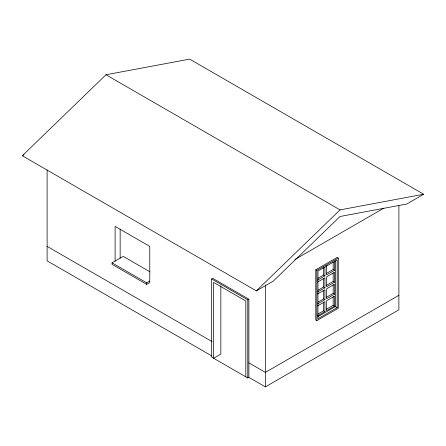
<?xml version="1.0" encoding="UTF-8"?>
<svg xmlns="http://www.w3.org/2000/svg" width="446" height="446" viewBox="0 0 446 446"><rect width="100%" height="100%" fill="white"/><g stroke="black" fill="none" stroke-linecap="round" stroke-linejoin="round"><path stroke-width="0.67" d="M22.3 155.749L105.975 74.766L189.656 59.123L423.7 194.25L406.774 204.023L340.025 216.5L273.27 281.103L256.344 290.87L22.3 155.749L24.051 154.734M256.344 290.87L340.025 209.888L423.7 194.25M115.113 261.055L115.113 226.39L149.767 246.393L149.767 282.58L146.701 284.353L112.046 264.344L112.046 262.828L123.224 256.372L150.107 271.898M112.046 262.828L146.701 282.831L149.767 281.064M248.885 377.355L247.792 377.985L211.633 357.107L211.633 278.979L212.731 278.349L248.885 299.221L248.885 377.355L265.381 386.877L398.886 309.797L398.886 205.718M294.851 259.533L383.85 208.148M211.633 278.979L247.792 299.857L248.885 299.221M315.768 269.763L337.187 257.398L338.28 258.028L338.28 308.253L316.866 320.618L315.768 319.983L315.768 269.763L316.866 270.393L338.28 258.028M317.909 278.337L323.556 275.076L324.911 275.862L324.911 267.243M326.394 273.437L333.168 269.529L334.522 270.309L334.522 261.027M317.574 280.099L324.911 275.862M334.522 270.309L326.623 274.875L326.623 265.587M317.574 282.073L324.911 277.836L324.911 287.782L317.574 292.018M317.909 290.257L323.556 287.001L324.911 287.782M326.394 285.362L333.168 281.454L334.522 282.234L334.522 272.289L326.623 276.849L326.623 286.795L334.522 282.234M317.574 293.998L324.911 289.761L324.911 299.706L317.574 303.943M317.909 302.182L323.556 298.926L324.911 299.706M326.394 297.287L333.168 293.373L334.522 294.159L334.522 284.214L326.623 288.774L326.623 298.72L334.522 294.159M317.574 305.917L324.911 301.686L324.911 311.631L317.574 315.868M317.909 314.107L323.556 310.845L324.911 311.631M326.394 309.206L333.168 305.298L334.522 306.079L334.522 296.133L326.623 300.693L326.623 310.645L334.522 306.079M317.959 316.632L335.381 306.575L337.187 307.617L337.187 259.929L317.965 271.023L317.965 318.717L337.187 307.617M398.886 295.302L265.381 372.382L248.885 362.854M105.975 74.766L340.025 209.888M47.114 246.365L212.129 341.636M212.129 356.131L47.114 260.86L47.114 169.976M335.381 260.955L335.381 306.575M333.168 262.237L333.168 269.529M333.168 272.829L333.168 281.454M333.168 284.754L333.168 293.373M333.168 296.679L333.168 305.298M323.556 267.121L323.556 275.076M323.556 278.382L323.556 287.001M323.556 290.307L323.556 298.926M323.556 302.226L323.556 310.845M316.866 270.393L316.866 320.618M265.381 284.877L265.381 386.877M247.792 299.857L247.792 377.985M245.818 376.848L245.818 300.994L213.606 282.396L213.606 358.25L220.837 354.074L220.837 285.875M146.701 282.831L146.701 284.353M120.152 229.021L120.152 258.145"/></g></svg>
